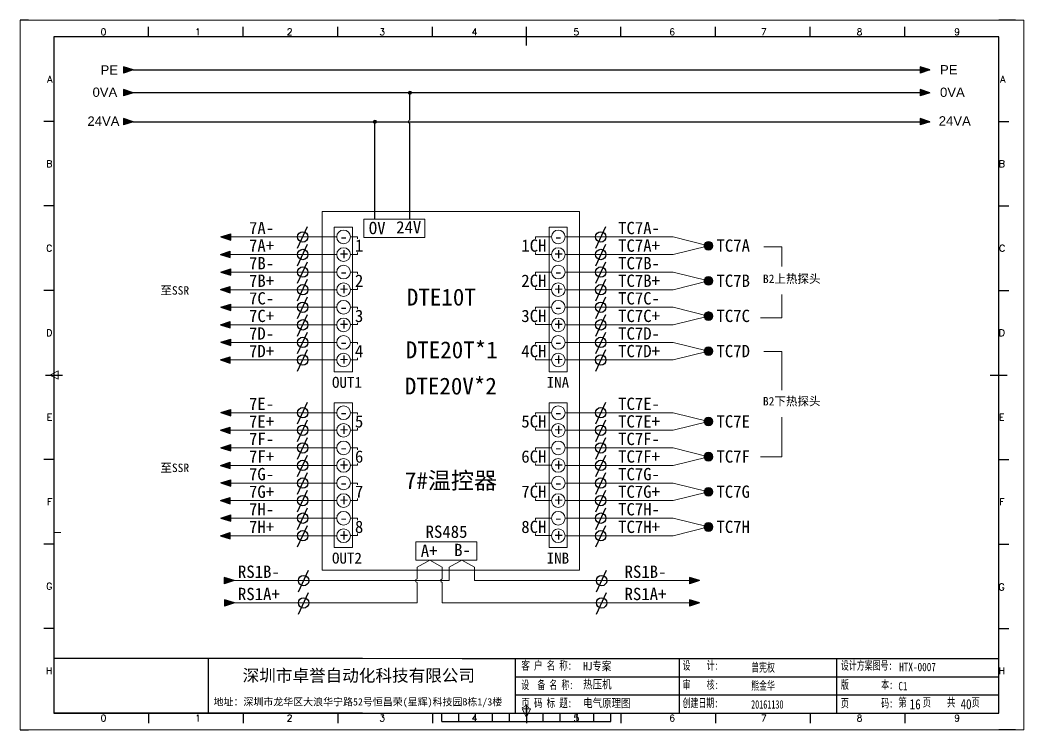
# Model space of a CAD drawing. Extents: x 35123 to 43919, y -4314 to -326.
# Drawn here: x 37620.3 to 37917.3, y -3263.9 to -3053.9 of the extents above; entities that cross this region are included whole.
import ezdxf
from ezdxf.enums import TextEntityAlignment as Align

# ---------------------------------------------------------------- set-up
doc = ezdxf.new("R2010")
doc.units = 0
doc.header["$MEASUREMENT"] = 0
doc.layers.add('AE_BOR', color=1, linetype='Continuous')
doc.layers.add('MISC', color=2, linetype='Continuous')
doc.styles.add('Standard0.67', font='', dxfattribs={"width": 0.67})
doc.styles.add('Standard_0.8', font='SimSun.ttf', dxfattribs={"width": 0.8})
doc.styles.add('WD', font='romans.shx', dxfattribs={"bigfont": 'gbcbig.shx'})
doc.styles.add('宋', font='SimSun.ttf', dxfattribs={"width": 0.7})
doc.styles.add('样式 0', font='')
doc.styles.add('样式 8', font='arial.ttf')
doc.styles.get('Standard0.67').set_extended_font_data('FangSong_GB2312')
doc.styles.get('样式 0').set_extended_font_data('KaiTi_GB2312')

# ---------------------------------------------------------------- blocks, each defined once
blk = doc.blocks.new('gb_a2_a')
for p, q in [((584, 410), (25, 410)), ((25, 410), (25, 10)), ((584, 10), (584, 410)), ((25, 10), (584, 10))]:
    blk.add_line(p, q)
at = {"lineweight": 9, "ltscale": 0.1}
blk.add_line((25, 116.86), (29, 116.86), dxfattribs=at)
at = {"layer": 'AE_BOR', "lineweight": 30}
for p, q in [((10, 420), (4.93, 420)), ((594, 420), (584, 420)), ((4.93, 0), (10, 0)), ((594, 0), (584, 0))]:
    blk.add_line(p, q, dxfattribs=at)
at = {"layer": 'AE_BOR', "color": 1, "lineweight": 15}
for p, q in [((4.93, 420), (598.93, 420)), ((4.93, 0), (4.93, 420)), ((598.93, 420), (598.93, 0)), ((22.5, 210), (27.5, 212.5)), ((27.5, 207.5), (22.5, 210)), ((27.5, 212.5), (27.5, 207.5)), ((304.5, 7.5), (302, 12.5)), ((302, 12.5), (307, 12.5)), ((307, 12.5), (304.5, 7.5)), ((598.93, 0), (4.93, 0))]:
    blk.add_line(p, q, dxfattribs=at)
at = {"layer": 'AE_BOR'}
for p, q in [((81, 410), (81, 416)), ((137, 410), (137, 416)), ((193, 410), (193, 416)), ((249, 410), (249, 416)), ((304.5, 410), (304.5, 416)), ((360.5, 410), (360.5, 416)), ((416.5, 410), (416.5, 416)), ((472.5, 410), (472.5, 416)), ((528.5, 410), (528.5, 416)), ((25, 360), (19, 360)), ((584, 360), (590, 360)), ((25, 310), (19, 310)), ((584, 310), (590, 310)), ((25, 260), (19, 260)), ((584, 260), (590, 260)), ((25, 160), (19, 160)), ((584, 160), (590, 160)), ((25, 110), (19, 110)), ((584, 110), (590, 110)), ((25, 60), (19, 60)), ((584, 60), (590, 60)), ((81, 10), (81, 4)), ((137, 10), (137, 4)), ((193, 10), (193, 4)), ((249, 10), (249, 4)), ((304.5, 10), (304.5, 4)), ((360.5, 10), (360.5, 4)), ((416.5, 10), (416.5, 4)), ((472.5, 10), (472.5, 4)), ((528.5, 10), (528.5, 4))]:
    blk.add_line(p, q, dxfattribs=at)
at = {"layer": 'AE_BOR', "color": 2, "lineweight": 30}
for p, q in [((304.5, 405), (304.5, 415)), ((20, 210), (30, 210)), ((579, 210), (589, 210)), ((304.5, 10), (304.5, 15)), ((304.5, 15), (304.5, 5)), ((254.5, 5), (254.5, 10)), ((264.5, 5), (264.5, 10)), ((274.5, 5), (274.5, 10)), ((284.5, 5), (284.5, 10)), ((294.5, 5), (294.5, 10)), ((304.5, 10), (304.5, 5)), ((314.5, 5), (314.5, 10)), ((324.5, 5), (324.5, 10)), ((334.5, 5), (334.5, 10)), ((344.5, 5), (344.5, 10)), ((354.5, 5), (354.5, 10)), ((254.5, 5), (354.5, 5))]:
    blk.add_line(p, q, dxfattribs=at)
at = {"layer": 'AE_BOR', "style": 'WD'}
for s, p in [('0', (54.27, 411)), ('1', (110.12, 411)), ('2', (164.42, 411)), ('3', (219.22, 411)), ('4', (273.82, 411)), ('5', (334.12, 411)), ('6', (390.81, 411)), ('7', (445.01, 411)), ('8', (501.67, 411)), ('9', (559.4, 411)), ('0', (54.27, 5)), ('1', (110.12, 5)), ('2', (164.42, 5)), ('3', (219.22, 5)), ('4', (273.82, 5)), ('5', (334.12, 5)), ('6', (390.81, 5)), ('7', (445.01, 5)), ('8', (501.67, 5)), ('9', (559.4, 5))]:
    blk.add_text(s, height=4, dxfattribs=at).set_placement(p, align=Align.CENTER)
for s, p in [('A', (24, 385)), ('A', (588.05, 385)), ('B', (24, 335)), ('B', (587.67, 335)), ('C', (24, 285)), ('C', (587.86, 285)), ('D', (24, 235)), ('D', (587.67, 235)), ('E', (24, 185)), ('E', (587.48, 185)), ('F', (24, 135)), ('F', (587.48, 135)), ('F', (587.48, 135)), ('G', (24, 85)), ('G', (587.48, 84.56)), ('H', (24, 35)), ('H', (587.67, 35))]:
    blk.add_text(s, height=4, dxfattribs=at).set_placement(p, align=Align.MIDDLE_RIGHT)

msp = doc.modelspace()

# ---------------------------------------------------------------- hatches: boundary and pattern name
for points in [[(37653.739, -3075.379), (37650.821, -3074.443), (37650.821, -3076.314)], [(37889.443, -3075.375), (37886.524, -3074.439), (37886.524, -3076.31)], [(37653.739, -3083.944), (37650.821, -3083.009), (37650.821, -3084.88)], [(37889.443, -3083.94), (37886.524, -3083.005), (37886.524, -3084.876)], [(37679.663, -3118.005), (37682.581, -3118.94), (37682.581, -3117.07)], [(37679.507, -3123.205), (37682.426, -3124.14), (37682.426, -3122.27)], [(37679.663, -3128.405), (37682.581, -3129.34), (37682.581, -3127.47)], [(37679.507, -3133.605), (37682.426, -3134.54), (37682.426, -3132.67)], [(37679.663, -3138.805), (37682.581, -3139.74), (37682.581, -3137.87)], [(37679.507, -3144.005), (37682.426, -3144.94), (37682.426, -3143.07)], [(37679.663, -3149.205), (37682.581, -3150.14), (37682.581, -3148.27)], [(37679.507, -3154.405), (37682.426, -3155.34), (37682.426, -3153.47)], [(37679.663, -3170.005), (37682.581, -3170.94), (37682.581, -3169.07)], [(37679.507, -3175.205), (37682.426, -3176.14), (37682.426, -3174.27)], [(37679.663, -3180.405), (37682.581, -3181.34), (37682.581, -3179.47)], [(37679.507, -3185.605), (37682.426, -3186.54), (37682.426, -3184.67)], [(37679.663, -3190.805), (37682.581, -3191.74), (37682.581, -3189.87)], [(37679.507, -3196.005), (37682.426, -3196.94), (37682.426, -3195.07)], [(37679.663, -3201.205), (37682.581, -3202.14), (37682.581, -3200.27)], [(37679.507, -3206.405), (37682.426, -3207.34), (37682.426, -3205.47)], [(37683.553, -3219.713), (37680.635, -3218.777), (37680.635, -3220.648)], [(37821.265, -3219.713), (37818.347, -3218.777), (37818.347, -3220.648)], [(37683.664, -3226.298), (37680.745, -3225.363), (37680.745, -3227.234)], [(37821.265, -3226.294), (37818.347, -3225.359), (37818.347, -3227.229)]]:
    msp.add_hatch(color=0).paths.add_polyline_path(points)
at = {"lineweight": 0}
h = msp.add_hatch(color=0, dxfattribs=at)
edge = h.paths.add_edge_path()
edge.add_arc((37735.603, -3075.375), 0.5, 0, 360)
h = msp.add_hatch(color=0, dxfattribs=at)
edge = h.paths.add_edge_path()
edge.add_arc((37725.246, -3083.94), 0.5, 0, 360)
h = msp.add_hatch(color=0, dxfattribs=at)
edge = h.paths.add_edge_path()
edge.add_arc((37823.91, -3120.63), 1.3, 0, 360)
h = msp.add_hatch(color=0, dxfattribs=at)
edge = h.paths.add_edge_path()
edge.add_arc((37823.91, -3131.03), 1.3, 0, 360)
h = msp.add_hatch(color=0, dxfattribs=at)
edge = h.paths.add_edge_path()
edge.add_arc((37823.91, -3141.43), 1.3, 0, 360)
h = msp.add_hatch(color=0, dxfattribs=at)
edge = h.paths.add_edge_path()
edge.add_arc((37823.91, -3151.83), 1.3, 0, 360)
h = msp.add_hatch(color=0, dxfattribs=at)
edge = h.paths.add_edge_path()
edge.add_arc((37823.91, -3172.63), 1.3, 0, 360)
h = msp.add_hatch(color=0, dxfattribs=at)
edge = h.paths.add_edge_path()
edge.add_arc((37823.91, -3183.03), 1.3, 0, 360)
h = msp.add_hatch(color=0, dxfattribs=at)
edge = h.paths.add_edge_path()
edge.add_arc((37823.91, -3193.43), 1.3, 0, 360)
h = msp.add_hatch(color=0, dxfattribs=at)
edge = h.paths.add_edge_path()
edge.add_arc((37823.91, -3203.83), 1.3, 0, 360)
at = {"layer": 'MISC'}
for points in [[(37653.739, -3068.614), (37650.821, -3067.679), (37650.821, -3069.549)], [(37889.443, -3068.61), (37886.524, -3067.675), (37886.524, -3069.545)]]:
    msp.add_hatch(color=0, dxfattribs=at).paths.add_polyline_path(points)

# ---------------------------------------------------------------- linework, layer by layer
at = {"color": 0}
for p, q in [((37653.739, -3075.379), (37650.821, -3074.443)), ((37650.821, -3074.443), (37650.821, -3076.314)), ((37653.739, -3075.379), (37650.821, -3076.314)), ((37889.443, -3075.375), (37653.726, -3075.375)), ((37889.443, -3075.375), (37886.524, -3074.439)), ((37886.524, -3074.439), (37886.524, -3076.31)), ((37889.443, -3075.375), (37886.524, -3076.31)), ((37653.739, -3083.944), (37650.821, -3083.009)), ((37650.821, -3083.009), (37650.821, -3084.88)), ((37653.739, -3083.944), (37650.821, -3084.88)), ((37653.726, -3083.94), (37889.443, -3083.94)), ((37889.443, -3083.94), (37886.524, -3083.005)), ((37886.524, -3083.005), (37886.524, -3084.876)), ((37889.443, -3083.94), (37886.524, -3084.876)), ((37702.379, -3121.342), (37705.331, -3114.954)), ((37790.563, -3121.342), (37793.515, -3114.954)), ((37679.663, -3118.005), (37682.581, -3117.07)), ((37679.663, -3118.005), (37682.581, -3118.94)), ((37682.581, -3118.94), (37682.581, -3117.07)), ((37702.379, -3126.542), (37705.331, -3120.154)), ((37790.563, -3126.542), (37793.515, -3120.154)), ((37679.507, -3123.205), (37682.426, -3122.27)), ((37679.507, -3123.205), (37682.426, -3124.14)), ((37682.426, -3124.14), (37682.426, -3122.27)), ((37702.379, -3131.742), (37705.331, -3125.354)), ((37790.563, -3131.742), (37793.515, -3125.354)), ((37679.663, -3128.405), (37682.581, -3127.47)), ((37679.663, -3128.405), (37682.581, -3129.34)), ((37682.581, -3129.34), (37682.581, -3127.47)), ((37679.507, -3133.605), (37682.426, -3132.67)), ((37682.426, -3134.54), (37682.426, -3132.67)), ((37702.379, -3136.942), (37705.331, -3130.554)), ((37790.563, -3136.942), (37793.515, -3130.554)), ((37679.507, -3133.605), (37682.426, -3134.54)), ((37702.379, -3142.142), (37705.331, -3135.754)), ((37790.563, -3142.142), (37793.515, -3135.754)), ((37679.663, -3138.805), (37682.581, -3137.87)), ((37679.663, -3138.805), (37682.581, -3139.74)), ((37682.581, -3139.74), (37682.581, -3137.87)), ((37702.379, -3147.342), (37705.331, -3140.954)), ((37790.563, -3147.342), (37793.515, -3140.954)), ((37679.507, -3144.005), (37682.426, -3143.07)), ((37679.507, -3144.005), (37682.426, -3144.94)), ((37682.426, -3144.94), (37682.426, -3143.07)), ((37702.379, -3152.542), (37705.331, -3146.154)), ((37790.563, -3152.542), (37793.515, -3146.154)), ((37679.663, -3149.205), (37682.581, -3148.27)), ((37679.663, -3149.205), (37682.581, -3150.14)), ((37682.581, -3150.14), (37682.581, -3148.27)), ((37679.507, -3154.405), (37682.426, -3153.47)), ((37682.426, -3155.34), (37682.426, -3153.47)), ((37702.379, -3157.742), (37705.331, -3151.354)), ((37790.563, -3157.742), (37793.515, -3151.354)), ((37679.507, -3154.405), (37682.426, -3155.34)), ((37702.379, -3173.342), (37705.331, -3166.954)), ((37790.563, -3173.342), (37793.515, -3166.954)), ((37679.663, -3170.005), (37682.581, -3169.07)), ((37679.663, -3170.005), (37682.581, -3170.94)), ((37682.581, -3170.94), (37682.581, -3169.07)), ((37679.507, -3175.205), (37682.426, -3174.27)), ((37682.426, -3176.14), (37682.426, -3174.27)), ((37702.379, -3178.542), (37705.331, -3172.154)), ((37790.563, -3178.542), (37793.515, -3172.154)), ((37679.507, -3175.205), (37682.426, -3176.14)), ((37702.379, -3183.742), (37705.331, -3177.354)), ((37790.563, -3183.742), (37793.515, -3177.354)), ((37679.663, -3180.405), (37682.581, -3179.47)), ((37679.663, -3180.405), (37682.581, -3181.34)), ((37682.581, -3181.34), (37682.581, -3179.47)), ((37702.379, -3188.942), (37705.331, -3182.554)), ((37790.563, -3188.942), (37793.515, -3182.554)), ((37679.507, -3185.605), (37682.426, -3184.67)), ((37679.507, -3185.605), (37682.426, -3186.54)), ((37682.426, -3186.54), (37682.426, -3184.67)), ((37702.379, -3194.142), (37705.331, -3187.754)), ((37790.563, -3194.142), (37793.515, -3187.754)), ((37679.663, -3190.805), (37682.581, -3189.87)), ((37679.663, -3190.805), (37682.581, -3191.74)), ((37682.581, -3191.74), (37682.581, -3189.87)), ((37679.507, -3196.005), (37682.426, -3195.07)), ((37682.426, -3196.94), (37682.426, -3195.07)), ((37702.379, -3199.342), (37705.331, -3192.954)), ((37790.563, -3199.342), (37793.515, -3192.954)), ((37679.507, -3196.005), (37682.426, -3196.94)), ((37702.379, -3204.542), (37705.331, -3198.154)), ((37790.563, -3204.542), (37793.515, -3198.154)), ((37679.663, -3201.205), (37682.581, -3200.27)), ((37679.663, -3201.205), (37682.581, -3202.14)), ((37682.581, -3202.14), (37682.581, -3200.27)), ((37702.379, -3209.742), (37705.331, -3203.354)), ((37790.563, -3209.742), (37793.515, -3203.354)), ((37679.507, -3206.405), (37682.426, -3205.47)), ((37679.507, -3206.405), (37682.426, -3207.34)), ((37682.426, -3207.34), (37682.426, -3205.47)), ((37683.553, -3219.713), (37680.635, -3218.777)), ((37680.635, -3218.777), (37680.635, -3220.648)), ((37702.623, -3223.021), (37705.576, -3216.633)), ((37790.817, -3223.021), (37793.769, -3216.633)), ((37821.265, -3219.713), (37818.347, -3218.777)), ((37818.347, -3218.777), (37818.347, -3220.648)), ((37683.553, -3219.713), (37680.635, -3220.648)), ((37821.265, -3219.713), (37818.347, -3220.648)), ((37683.664, -3226.298), (37680.745, -3225.363)), ((37680.745, -3225.363), (37680.745, -3227.234)), ((37702.623, -3229.606), (37705.576, -3223.219)), ((37790.817, -3229.606), (37793.769, -3223.219)), ((37821.265, -3226.294), (37818.347, -3225.359)), ((37818.347, -3225.359), (37818.347, -3227.229)), ((37683.664, -3226.298), (37680.745, -3227.234)), ((37821.265, -3226.294), (37818.347, -3227.229))]:
    msp.add_line(p, q, dxfattribs=at)
at = {"color": 0, "ltscale": 2}
for p, q in [((37735.603, -3083.44), (37735.603, -3075.375)), ((37725.246, -3112.768), (37725.246, -3083.94)), ((37735.603, -3112.768), (37735.603, -3084.44))]:
    msp.add_line(p, q, dxfattribs=at)
at = {"color": 0, "lineweight": 0}
for p, q in [((37709.612, -3110.48), (37785.734, -3110.48)), ((37709.612, -3216.628), (37709.612, -3110.48)), ((37785.734, -3110.48), (37785.734, -3216.628)), ((37713.23, -3115.112), (37718.608, -3115.112)), ((37713.23, -3157.923), (37713.23, -3115.112)), ((37718.608, -3115.112), (37718.608, -3157.923)), ((37721.976, -3118.146), (37721.976, -3112.768)), ((37721.976, -3112.768), (37739.976, -3112.768)), ((37739.976, -3118.146), (37739.976, -3112.768)), ((37776.757, -3115.112), (37782.135, -3115.112)), ((37776.757, -3157.923), (37776.757, -3115.112)), ((37782.135, -3115.112), (37782.135, -3157.923)), ((37679.741, -3118.03), (37713.95, -3118.03)), ((37717.989, -3118.03), (37720.127, -3118.03)), ((37720.127, -3118.03), (37720.127, -3118.596)), ((37739.976, -3118.146), (37721.976, -3118.146)), ((37777.477, -3118.03), (37772.739, -3118.03)), ((37772.739, -3118.03), (37772.739, -3118.596)), ((37781.516, -3118.03), (37813.51, -3118.03)), ((37823.91, -3120.63), (37813.51, -3118.03)), ((37823.91, -3120.63), (37813.51, -3123.23)), ((37840.303, -3120.961), (37845.659, -3120.961)), ((37845.659, -3120.961), (37845.659, -3126.82)), ((37679.585, -3123.23), (37713.95, -3123.23)), ((37717.989, -3123.175), (37720.127, -3123.175)), ((37720.127, -3122.608), (37720.127, -3123.175)), ((37772.739, -3122.608), (37772.739, -3123.175)), ((37777.478, -3123.175), (37772.739, -3123.175)), ((37781.516, -3123.23), (37813.51, -3123.23)), ((37679.741, -3128.43), (37713.95, -3128.43)), ((37717.989, -3128.43), (37720.127, -3128.43)), ((37720.127, -3128.43), (37720.127, -3128.996)), ((37777.477, -3128.43), (37772.739, -3128.43)), ((37772.739, -3128.43), (37772.739, -3128.996)), ((37781.516, -3128.43), (37813.51, -3128.43)), ((37823.91, -3131.03), (37813.51, -3128.43)), ((37720.127, -3133.008), (37720.127, -3133.575)), ((37772.739, -3133.008), (37772.739, -3133.575)), ((37823.91, -3131.03), (37813.51, -3133.63)), ((37679.585, -3133.63), (37713.95, -3133.63)), ((37717.989, -3133.575), (37720.127, -3133.575)), ((37777.478, -3133.575), (37772.739, -3133.575)), ((37781.516, -3133.63), (37813.51, -3133.63)), ((37845.659, -3135.047), (37845.659, -3141.975)), ((37679.741, -3138.83), (37713.95, -3138.83)), ((37717.989, -3138.83), (37720.127, -3138.83)), ((37720.127, -3138.83), (37720.127, -3139.396)), ((37777.477, -3138.83), (37772.739, -3138.83)), ((37772.739, -3138.83), (37772.739, -3139.396)), ((37781.516, -3138.83), (37813.51, -3138.83)), ((37823.91, -3141.43), (37813.51, -3138.83)), ((37823.91, -3141.43), (37813.51, -3144.03)), ((37839.35, -3141.975), (37845.659, -3141.975)), ((37679.585, -3144.03), (37713.95, -3144.03)), ((37717.989, -3143.975), (37720.127, -3143.975)), ((37720.127, -3143.408), (37720.127, -3143.975)), ((37772.739, -3143.408), (37772.739, -3143.975)), ((37777.478, -3143.975), (37772.739, -3143.975)), ((37781.516, -3144.03), (37813.51, -3144.03)), ((37679.741, -3149.23), (37713.95, -3149.23)), ((37717.989, -3149.23), (37720.127, -3149.23)), ((37720.127, -3149.23), (37720.127, -3149.796)), ((37777.477, -3149.23), (37772.739, -3149.23)), ((37772.739, -3149.23), (37772.739, -3149.796)), ((37781.516, -3149.23), (37813.51, -3149.23)), ((37823.91, -3151.83), (37813.51, -3149.23)), ((37720.127, -3153.808), (37720.127, -3154.375)), ((37772.739, -3153.808), (37772.739, -3154.375)), ((37823.91, -3151.83), (37813.51, -3154.43)), ((37840.303, -3151.941), (37845.659, -3151.941)), ((37845.659, -3151.941), (37845.659, -3163.39)), ((37679.585, -3154.43), (37713.95, -3154.43)), ((37717.989, -3154.375), (37720.127, -3154.375)), ((37777.478, -3154.375), (37772.739, -3154.375)), ((37781.516, -3154.43), (37813.51, -3154.43)), ((37718.608, -3157.923), (37713.23, -3157.923)), ((37782.135, -3157.923), (37776.757, -3157.923)), ((37713.23, -3167.112), (37718.608, -3167.112)), ((37713.23, -3209.923), (37713.23, -3167.112)), ((37718.608, -3167.112), (37718.608, -3209.923)), ((37776.757, -3167.112), (37782.135, -3167.112)), ((37776.757, -3209.923), (37776.757, -3167.112)), ((37782.135, -3167.112), (37782.135, -3209.923)), ((37679.741, -3170.03), (37713.95, -3170.03)), ((37717.989, -3170.03), (37720.127, -3170.03)), ((37720.127, -3170.03), (37720.127, -3170.596)), ((37777.477, -3170.03), (37772.739, -3170.03)), ((37772.739, -3170.03), (37772.739, -3170.596)), ((37781.516, -3170.03), (37813.51, -3170.03)), ((37823.91, -3172.63), (37813.51, -3170.03)), ((37845.659, -3171.319), (37845.659, -3183.118)), ((37720.127, -3174.608), (37720.127, -3175.175)), ((37772.739, -3174.608), (37772.739, -3175.175)), ((37823.91, -3172.63), (37813.51, -3175.23)), ((37679.585, -3175.23), (37713.95, -3175.23)), ((37717.989, -3175.175), (37720.127, -3175.175)), ((37777.478, -3175.175), (37772.739, -3175.175)), ((37781.516, -3175.23), (37813.51, -3175.23)), ((37679.741, -3180.43), (37713.95, -3180.43)), ((37717.989, -3180.43), (37720.127, -3180.43)), ((37720.127, -3180.43), (37720.127, -3180.996)), ((37777.477, -3180.43), (37772.739, -3180.43)), ((37772.739, -3180.43), (37772.739, -3180.996)), ((37781.516, -3180.43), (37813.51, -3180.43)), ((37823.91, -3183.03), (37813.51, -3180.43)), ((37823.91, -3183.03), (37813.51, -3185.63)), ((37839.35, -3183.118), (37845.659, -3183.118)), ((37679.585, -3185.63), (37713.95, -3185.63)), ((37717.989, -3185.575), (37720.127, -3185.575)), ((37720.127, -3185.008), (37720.127, -3185.575)), ((37772.739, -3185.008), (37772.739, -3185.575)), ((37777.478, -3185.575), (37772.739, -3185.575)), ((37781.516, -3185.63), (37813.51, -3185.63)), ((37679.741, -3190.83), (37713.95, -3190.83)), ((37717.989, -3190.83), (37720.127, -3190.83)), ((37720.127, -3190.83), (37720.127, -3191.396)), ((37777.477, -3190.83), (37772.739, -3190.83)), ((37772.739, -3190.83), (37772.739, -3191.396)), ((37781.516, -3190.83), (37813.51, -3190.83)), ((37823.91, -3193.43), (37813.51, -3190.83)), ((37720.127, -3195.408), (37720.127, -3195.975)), ((37772.739, -3195.408), (37772.739, -3195.975)), ((37823.91, -3193.43), (37813.51, -3196.03)), ((37679.585, -3196.03), (37713.95, -3196.03)), ((37717.989, -3195.975), (37720.127, -3195.975)), ((37777.478, -3195.975), (37772.739, -3195.975)), ((37781.516, -3196.03), (37813.51, -3196.03)), ((37679.741, -3201.23), (37713.95, -3201.23)), ((37717.989, -3201.23), (37720.127, -3201.23)), ((37720.127, -3201.23), (37720.127, -3201.796)), ((37777.477, -3201.23), (37772.739, -3201.23)), ((37772.739, -3201.23), (37772.739, -3201.796)), ((37781.516, -3201.23), (37813.51, -3201.23)), ((37823.91, -3203.83), (37813.51, -3201.23)), ((37823.91, -3203.83), (37813.51, -3206.43)), ((37679.585, -3206.43), (37713.95, -3206.43)), ((37717.989, -3206.375), (37720.127, -3206.375)), ((37720.127, -3205.808), (37720.127, -3206.375)), ((37772.739, -3205.808), (37772.739, -3206.375)), ((37777.478, -3206.375), (37772.739, -3206.375)), ((37781.516, -3206.43), (37813.51, -3206.43)), ((37718.608, -3209.923), (37713.23, -3209.923)), ((37737.35, -3213.604), (37737.35, -3208.227)), ((37737.35, -3208.227), (37755.35, -3208.227)), ((37755.35, -3213.604), (37755.35, -3208.227)), ((37782.135, -3209.923), (37776.757, -3209.923)), ((37755.35, -3213.604), (37737.35, -3213.604)), ((37741.446, -3213.604), (37737.729, -3215.701)), ((37737.729, -3215.701), (37737.729, -3219.209)), ((37741.446, -3213.604), (37745.162, -3215.701)), ((37745.162, -3215.701), (37745.162, -3219.209)), ((37750.957, -3213.604), (37747.24, -3215.701)), ((37747.24, -3215.701), (37747.24, -3219.709)), ((37750.957, -3213.604), (37754.673, -3215.701)), ((37754.673, -3215.701), (37754.673, -3219.709)), ((37785.734, -3216.628), (37709.612, -3216.628)), ((37747.24, -3219.709), (37683.553, -3219.709)), ((37737.729, -3220.209), (37737.729, -3226.294)), ((37745.162, -3220.209), (37745.162, -3226.294)), ((37754.673, -3219.709), (37821.265, -3219.709)), ((37737.729, -3226.294), (37683.553, -3226.294)), ((37745.162, -3226.294), (37821.265, -3226.294))]:
    msp.add_line(p, q, dxfattribs=at)
at = {"ltscale": 2}
for p, q in [((37721.595, -3242.785), (37630.29, -3242.785)), ((37751.057, -3242.785), (37909.79, -3242.785)), ((37766.755, -3242.785), (37766.755, -3258.87)), ((37815.321, -3258.87), (37815.321, -3242.785)), ((37861.901, -3258.87), (37861.901, -3242.785)), ((37721.595, -3258.87), (37630.29, -3258.87)), ((37879.792, -3258.87), (37909.79, -3258.87))]:
    msp.add_line(p, q, dxfattribs=at)
for p, q in [((37675.942, -3242.785), (37675.942, -3258.87)), ((37766.755, -3248.146), (37811.007, -3248.146)), ((37811.007, -3248.146), (37879.792, -3248.146)), ((37879.792, -3248.146), (37909.79, -3248.146)), ((37766.755, -3253.508), (37811.007, -3253.508)), ((37811.007, -3253.508), (37879.792, -3253.508)), ((37879.792, -3253.508), (37909.79, -3253.508)), ((37751.057, -3258.87), (37811.007, -3258.87)), ((37811.007, -3258.87), (37879.792, -3258.87))]:
    msp.add_line(p, q)
at = {"lineweight": 9, "ltscale": 0.1}
for p, q in [((37721.595, -3242.785), (37751.057, -3242.785)), ((37721.595, -3258.87), (37751.057, -3258.87)), ((37749.699, -3258.87), (37749.699, -3258.87)), ((37749.699, -3258.87), (37749.699, -3258.87))]:
    msp.add_line(p, q, dxfattribs=at)
at = {"color": 0, "lineweight": 0}
for centre, radius in [((37735.603, -3075.375), 0.5), ((37725.246, -3083.94), 0.5), ((37715.969, -3118.03), 2.02), ((37779.496, -3118.03), 2.02), ((37715.969, -3123.23), 2.02), ((37779.496, -3123.23), 2.02), ((37823.91, -3120.63), 1.3), ((37715.969, -3128.43), 2.02), ((37779.496, -3128.43), 2.02), ((37823.91, -3131.03), 1.3), ((37715.969, -3133.63), 2.02), ((37779.496, -3133.63), 2.02), ((37715.969, -3138.83), 2.02), ((37779.496, -3138.83), 2.02), ((37715.969, -3144.03), 2.02), ((37779.496, -3144.03), 2.02), ((37823.91, -3141.43), 1.3), ((37715.969, -3149.23), 2.02), ((37779.496, -3149.23), 2.02), ((37823.91, -3151.83), 1.3), ((37715.969, -3154.43), 2.02), ((37779.496, -3154.43), 2.02), ((37715.969, -3170.03), 2.02), ((37779.496, -3170.03), 2.02), ((37823.91, -3172.63), 1.3), ((37715.969, -3175.23), 2.02), ((37779.496, -3175.23), 2.02), ((37715.969, -3180.43), 2.02), ((37779.496, -3180.43), 2.02), ((37715.969, -3185.63), 2.02), ((37779.496, -3185.63), 2.02), ((37823.91, -3183.03), 1.3), ((37715.969, -3190.83), 2.02), ((37779.496, -3190.83), 2.02), ((37823.91, -3193.43), 1.3), ((37715.969, -3196.03), 2.02), ((37779.496, -3196.03), 2.02), ((37715.969, -3201.23), 2.02), ((37779.496, -3201.23), 2.02), ((37715.969, -3206.43), 2.02), ((37779.496, -3206.43), 2.02), ((37823.91, -3203.83), 1.3)]:
    msp.add_circle(centre, radius, dxfattribs=at)
at = {"color": 0}
for centre in [(37703.883, -3118.03), (37792.067, -3118.03), (37703.883, -3123.23), (37792.067, -3123.23), (37703.883, -3128.43), (37792.067, -3128.43), (37703.883, -3133.63), (37792.067, -3133.63), (37703.883, -3138.83), (37792.067, -3138.83), (37703.883, -3144.03), (37792.067, -3144.03), (37703.883, -3149.23), (37792.067, -3149.23), (37703.883, -3154.43), (37792.067, -3154.43), (37703.883, -3170.03), (37792.067, -3170.03), (37703.883, -3175.23), (37792.067, -3175.23), (37703.883, -3180.43), (37792.067, -3180.43), (37703.883, -3185.63), (37792.067, -3185.63), (37703.883, -3190.83), (37792.067, -3190.83), (37703.883, -3196.03), (37792.067, -3196.03), (37703.883, -3201.23), (37792.067, -3201.23), (37703.883, -3206.43), (37792.067, -3206.43), (37704.127, -3219.709), (37792.321, -3219.709), (37704.127, -3226.294), (37792.321, -3226.294)]:
    msp.add_circle(centre, 1.538, dxfattribs=at)
at = {"color": 0, "lineweight": 0}
for centre in [(37735.603, -3083.94), (37737.729, -3219.709), (37745.162, -3219.709)]:
    msp.add_arc(centre, 0.5, 90, 270, dxfattribs=at)
at = {"layer": 'MISC', "color": 0}
for p, q in [((37653.739, -3068.614), (37650.821, -3067.679)), ((37650.821, -3067.679), (37650.821, -3069.549)), ((37889.443, -3068.61), (37886.524, -3067.675)), ((37886.524, -3067.675), (37886.524, -3069.545)), ((37653.739, -3068.614), (37650.821, -3069.549)), ((37653.739, -3068.61), (37889.443, -3068.61)), ((37889.443, -3068.61), (37886.524, -3069.545))]:
    msp.add_line(p, q, dxfattribs=at)

# ---------------------------------------------------------------- block references
at = {"xscale": 0.5, "yscale": 0.5, "zscale": 0.5}
msp.add_blockref('gb_a2_a', (37617.79, -3263.87), dxfattribs=at)

# ---------------------------------------------------------------- texts
at = {"color": 0, "char_height": 2.772, "attachment_point": 1, "style": '样式 8'}
for s, insert, width in [('0VA', (37641.693, -3073.824), 4.96666), ('0VA', (37892.438, -3073.842), 4.96666), ('0VA', (37892.438, -3073.842), 4.96666), ('24VA', (37640.181, -3082.387), 4.96666), ('24VA', (37892.063, -3082.318), 15.27425), ('24VA', (37892.063, -3082.318), 15.27425)]:
    msp.add_mtext(s, dxfattribs=dict(at, insert=insert, width=width))
at = {"color": 0, "lineweight": 0, "attachment_point": 1}
for s, insert, char_height, width in [('{\\fSimSun|b0|i0|c134|p2;B2上热探头}', (37840.04, -3129.163), 2.5, 22.18919), ('{\\fSimSun|b0|i0|c134|p2;至SSR}', (37661.759, -3132.601), 2.5, 16.90853), ('{\\fSimSun|b0|i0|c134|p2;DTE10T}', (37734.686, -3133.322), 5, 33.81706), ('{\\fSimSun|b0|i0|c134|p2;DTE20T*1}', (37734.361, -3148.924), 5, 33.81706), ('{\\fSimSun|b0|i0|c134|p2;OUT1}', (37712.547, -3159.416), 3.25, 9.25756), ('{\\fSimSun|b0|i0|c134|p2;DTE20V*2}', (37734.106, -3159.635), 5, 33.81706), ('{\\fSimSun|b0|i0|c134|p2;INA}', (37776.074, -3159.416), 3.25, 9.25756), ('{\\fSimSun|b0|i0|c134|p2;B2下热探头}', (37840.04, -3165.388), 2.5, 22.18919), ('{\\fSimSun|b0|i0|c134|p2;至SSR}', (37661.759, -3185.088), 2.5, 16.90853), ('{\\fSimSun|b0|i0|c134|p2;7#温控器}', (37734.106, -3187.576), 5, 33.81706), ('{\\fSimSun|b0|i0|c134|p2;OUT2}', (37712.547, -3211.416), 3.25, 9.25756), ('{\\fSimSun|b0|i0|c134|p2;INB}', (37776.074, -3211.416), 3.25, 9.25756)]:
    msp.add_mtext(s, dxfattribs=dict(at, insert=insert, char_height=char_height, width=width))
at = {"ltscale": 2, "attachment_point": 1}
for s, insert, char_height, width, style in [('{\\fSimSun|b0|i0|c134|p2;\\W0.72;客 户 名 称:}', (37768.558, -3243.553), 2.5, 16.24768, 'Standard0.67'), ('{\\fSimSun|b0|i0|c134|p2;设    计:}', (37816.273, -3243.553), 2.5, 12.03121, 'Standard0.67'), ('{\\fSimSun|b0|i0|c134|p2;设计方案图号:}', (37863.106, -3243.553), 2.5, 15.1644, 'Standard0.67'), ('HJ专案', (37786.846, -3243.727), 2.5, 33.90777, 'Standard_0.8'), ('{\\fSimSun|b0|i0|c134|p2;曾宪权}', (37836.55, -3244.155), 2.5, 12.03121, 'Standard0.67'), ('{\\f@SimSun|b0|i0|c134|p2;HTX-0007}', (37880.344, -3243.994), 2.5, 33.90777, 'Standard_0.8'), ('{\\fSimSun|b0|i0|c134|p2;\\W0.66;设  备 名 称:}', (37768.558, -3249.282), 2.5, 15.12342, 'Standard0.67'), ('{\\fSimSun|b0|i0|c134|p2;热压机}', (37786.846, -3249.115), 2.5, 33.90777, 'Standard_0.8'), ('{\\fSimSun|b0|i0|c134|p2;审    核:}', (37816.273, -3249.227), 2.5, 12.03121, 'Standard0.67'), ('{\\fSimSun|b0|i0|c134|p2;熊金华}', (37836.55, -3249.517), 2.5, 12.03121, 'Standard0.67'), ('{\\fSimSun|b0|i0|c134|p2;版        本:}', (37863.106, -3249.227), 2.5, 16.84978, 'Standard0.67'), ('C1', (37880.104, -3249.667), 2.5, 5.97175, 'Standard_0.8'), ('{\\fSimSun|b0|i0|c134|p2;\\W0.72;页 码 标 题:}', (37768.558, -3254.65), 2.5, 15.12342, 'Standard0.67'), ('{\\fSimSun|b0|i0|c134|p2;电气原理图}', (37786.846, -3254.663), 2.5, 33.90777, 'Standard_0.8'), ('{\\fSimSun|b0|i0|c134|p2;创建日期:}', (37816.273, -3254.634), 2.5, 12.03121, 'Standard0.67'), ('{\\fSimSun|b0|i0|c134|p2;20161130}', (37836.55, -3255.075), 2.5, 12.03121, 'Standard0.67'), ('{\\fSimSun|b0|i0|c134|p2;页        码:}', (37863.106, -3254.713), 2.5, 15.72579, 'Standard0.67'), ('第    页    共    页', (37880.102, -3254.468), 2.5, 33.90777, '宋'), ('16', (37883.46, -3254.773), 3, 3.76639, 'Standard_0.8'), ('40', (37898.509, -3254.748), 3, 3.76639, 'Standard_0.8')]:
    msp.add_mtext(s, dxfattribs=dict(at, insert=insert, char_height=char_height, width=width, style=style))
at = {"attachment_point": 7}
for s, insert, char_height, width in [('{\\fSimSun|b0|i0|c134|p2;深圳市卓誉自动化科技有限公司}', (37686.111, -3249.958), 3.6, 80.67766), ('{\\fSimSun|b0|i0|c134|p2;地址：深圳市龙华区大浪华宁路52号恒昌荣(星辉)科技园B栋1/3楼}', (37677.498, -3257.218), 2.16, 89.25675)]:
    msp.add_mtext(s, dxfattribs=dict(at, insert=insert, char_height=char_height, width=width))
at = {"layer": 'MISC', "color": 0, "attachment_point": 1}
for s, insert, char_height, width, style in [('PE', (37644.073, -3067.259), 2.772, 4.96666, '样式 8'), ('PE', (37892.438, -3067.189), 2.772, 4.96666, '样式 8'), ('PE', (37892.438, -3067.189), 2.772, 4.96666, '样式 8'), ('{\\fNSimSun|b0|i0|c134|p49;7A-}', (37687.985, -3113.564), 3.64, 3.36355, '样式 0'), ('{\\fNSimSun|b0|i0|c134|p49;OV}', (37723.434, -3113.57), 3.64, 3.36355, '样式 0'), ('{\\fNSimSun|b0|i0|c134|p49;24V}', (37731.522, -3113.349), 3.64, 3.36355, '样式 0'), ('{\\fNSimSun|b0|i0|c134|p49;TC7A-}', (37797.191, -3113.564), 3.64, 3.36355, '样式 0'), ('{\\fNSimSun|b0|i0|c134|p49;-}', (37714.766, -3116.083), 3.64, 3.36355, '样式 0'), ('{\\fNSimSun|b0|i0|c134|p49;-}', (37778.293, -3116.083), 3.64, 3.36355, '样式 0'), ('{\\fNSimSun|b0|i0|c134|p49;7A+}', (37687.985, -3118.764), 3.64, 3.36355, '样式 0'), ('{\\fNSimSun|b0|i0|c134|p49;1}', (37719.331, -3118.764), 3.64, 3.36355, '样式 0'), ('{\\fNSimSun|b0|i0|c134|p49;1CH}', (37768.546, -3118.764), 3.64, 3.36355, '样式 0'), ('{\\fNSimSun|b0|i0|c134|p49;TC7A+}', (37797.191, -3118.764), 3.64, 3.36355, '样式 0'), ('{\\fNSimSun|b0|i0|c134|p49;TC7A}', (37826.299, -3118.764), 3.64, 3.36355, '样式 0'), ('{\\fNSimSun|b0|i0|c134|p49;7B-}', (37687.985, -3123.964), 3.64, 3.36355, '样式 0'), ('{\\fNSimSun|b0|i0|c134|p49;+}', (37714.84, -3121.283), 3.64, 3.36355, '样式 0'), ('{\\fNSimSun|b0|i0|c134|p49;+}', (37778.367, -3121.283), 3.64, 3.36355, '样式 0'), ('{\\fNSimSun|b0|i0|c134|p49;TC7B-}', (37797.191, -3123.964), 3.64, 3.36355, '样式 0'), ('{\\fNSimSun|b0|i0|c134|p49;7B+}', (37687.985, -3129.164), 3.64, 3.36355, '样式 0'), ('{\\fNSimSun|b0|i0|c134|p49;-}', (37714.766, -3126.483), 3.64, 3.36355, '样式 0'), ('{\\fNSimSun|b0|i0|c134|p49;2}', (37719.331, -3129.164), 3.64, 3.36355, '样式 0'), ('{\\fNSimSun|b0|i0|c134|p49;2CH}', (37768.546, -3129.164), 3.64, 3.36355, '样式 0'), ('{\\fNSimSun|b0|i0|c134|p49;-}', (37778.293, -3126.483), 3.64, 3.36355, '样式 0'), ('{\\fNSimSun|b0|i0|c134|p49;TC7B+}', (37797.191, -3129.164), 3.64, 3.36355, '样式 0'), ('{\\fNSimSun|b0|i0|c134|p49;TC7B}', (37826.299, -3129.164), 3.64, 3.36355, '样式 0'), ('{\\fNSimSun|b0|i0|c134|p49;+}', (37714.84, -3131.683), 3.64, 3.36355, '样式 0'), ('{\\fNSimSun|b0|i0|c134|p49;+}', (37778.367, -3131.683), 3.64, 3.36355, '样式 0'), ('{\\fNSimSun|b0|i0|c134|p49;7C-}', (37687.985, -3134.364), 3.64, 3.36355, '样式 0'), ('{\\fNSimSun|b0|i0|c134|p49;TC7C-}', (37797.191, -3134.364), 3.64, 3.36355, '样式 0'), ('{\\fNSimSun|b0|i0|c134|p49;-}', (37714.766, -3136.883), 3.64, 3.36355, '样式 0'), ('{\\fNSimSun|b0|i0|c134|p49;-}', (37778.293, -3136.883), 3.64, 3.36355, '样式 0'), ('{\\fNSimSun|b0|i0|c134|p49;7C+}', (37687.985, -3139.564), 3.64, 3.36355, '样式 0'), ('{\\fNSimSun|b0|i0|c134|p49;3}', (37719.331, -3139.564), 3.64, 3.36355, '样式 0'), ('{\\fNSimSun|b0|i0|c134|p49;3CH}', (37768.546, -3139.564), 3.64, 3.36355, '样式 0'), ('{\\fNSimSun|b0|i0|c134|p49;TC7C+}', (37797.191, -3139.564), 3.64, 3.36355, '样式 0'), ('{\\fNSimSun|b0|i0|c134|p49;TC7C}', (37826.299, -3139.564), 3.64, 3.36355, '样式 0'), ('{\\fNSimSun|b0|i0|c134|p49;7D-}', (37687.985, -3144.764), 3.64, 3.36355, '样式 0'), ('{\\fNSimSun|b0|i0|c134|p49;+}', (37714.84, -3142.083), 3.64, 3.36355, '样式 0'), ('{\\fNSimSun|b0|i0|c134|p49;+}', (37778.367, -3142.083), 3.64, 3.36355, '样式 0'), ('{\\fNSimSun|b0|i0|c134|p49;TC7D-}', (37797.191, -3144.764), 3.64, 3.36355, '样式 0'), ('{\\fNSimSun|b0|i0|c134|p49;7D+}', (37687.985, -3149.964), 3.64, 3.36355, '样式 0'), ('{\\fNSimSun|b0|i0|c134|p49;-}', (37714.766, -3147.283), 3.64, 3.36355, '样式 0'), ('{\\fNSimSun|b0|i0|c134|p49;4}', (37719.331, -3149.964), 3.64, 3.36355, '样式 0'), ('{\\fNSimSun|b0|i0|c134|p49;4CH}', (37768.546, -3149.964), 3.64, 3.36355, '样式 0'), ('{\\fNSimSun|b0|i0|c134|p49;-}', (37778.293, -3147.283), 3.64, 3.36355, '样式 0'), ('{\\fNSimSun|b0|i0|c134|p49;TC7D+}', (37797.191, -3149.964), 3.64, 3.36355, '样式 0'), ('{\\fNSimSun|b0|i0|c134|p49;TC7D}', (37826.299, -3149.964), 3.64, 3.36355, '样式 0'), ('{\\fNSimSun|b0|i0|c134|p49;+}', (37714.84, -3152.483), 3.64, 3.36355, '样式 0'), ('{\\fNSimSun|b0|i0|c134|p49;+}', (37778.367, -3152.483), 3.64, 3.36355, '样式 0'), ('{\\fNSimSun|b0|i0|c134|p49;7E-}', (37687.985, -3165.564), 3.64, 3.36355, '样式 0'), ('{\\fNSimSun|b0|i0|c134|p49;TC7E-}', (37797.191, -3165.564), 3.64, 3.36355, '样式 0'), ('{\\fNSimSun|b0|i0|c134|p49;7E+}', (37687.985, -3170.764), 3.64, 3.36355, '样式 0'), ('{\\fNSimSun|b0|i0|c134|p49;-}', (37714.766, -3168.083), 3.64, 3.36355, '样式 0'), ('{\\fNSimSun|b0|i0|c134|p49;5}', (37719.331, -3170.764), 3.64, 3.36355, '样式 0'), ('{\\fNSimSun|b0|i0|c134|p49;5CH}', (37768.546, -3170.764), 3.64, 3.36355, '样式 0'), ('{\\fNSimSun|b0|i0|c134|p49;-}', (37778.293, -3168.083), 3.64, 3.36355, '样式 0'), ('{\\fNSimSun|b0|i0|c134|p49;TC7E+}', (37797.191, -3170.764), 3.64, 3.36355, '样式 0'), ('{\\fNSimSun|b0|i0|c134|p49;TC7E}', (37826.299, -3170.764), 3.64, 3.36355, '样式 0'), ('{\\fNSimSun|b0|i0|c134|p49;+}', (37714.84, -3173.283), 3.64, 3.36355, '样式 0'), ('{\\fNSimSun|b0|i0|c134|p49;+}', (37778.367, -3173.283), 3.64, 3.36355, '样式 0'), ('{\\fNSimSun|b0|i0|c134|p49;7F-}', (37687.985, -3175.964), 3.64, 3.36355, '样式 0'), ('{\\fNSimSun|b0|i0|c134|p49;TC7F-}', (37797.191, -3175.964), 3.64, 3.36355, '样式 0'), ('{\\fNSimSun|b0|i0|c134|p49;-}', (37714.766, -3178.483), 3.64, 3.36355, '样式 0'), ('{\\fNSimSun|b0|i0|c134|p49;-}', (37778.293, -3178.483), 3.64, 3.36355, '样式 0'), ('{\\fNSimSun|b0|i0|c134|p49;7F+}', (37687.985, -3181.164), 3.64, 3.36355, '样式 0'), ('{\\fNSimSun|b0|i0|c134|p49;6}', (37719.331, -3181.164), 3.64, 3.36355, '样式 0'), ('{\\fNSimSun|b0|i0|c134|p49;6CH}', (37768.546, -3181.164), 3.64, 3.36355, '样式 0'), ('{\\fNSimSun|b0|i0|c134|p49;TC7F+}', (37797.191, -3181.164), 3.64, 3.36355, '样式 0'), ('{\\fNSimSun|b0|i0|c134|p49;TC7F}', (37826.299, -3181.164), 3.64, 3.36355, '样式 0'), ('{\\fNSimSun|b0|i0|c134|p49;7G-}', (37687.985, -3186.364), 3.64, 3.36355, '样式 0'), ('{\\fNSimSun|b0|i0|c134|p49;+}', (37714.84, -3183.683), 3.64, 3.36355, '样式 0'), ('{\\fNSimSun|b0|i0|c134|p49;+}', (37778.367, -3183.683), 3.64, 3.36355, '样式 0'), ('{\\fNSimSun|b0|i0|c134|p49;TC7G-}', (37797.191, -3186.364), 3.64, 3.36355, '样式 0'), ('{\\fNSimSun|b0|i0|c134|p49;7G+}', (37687.985, -3191.564), 3.64, 3.36355, '样式 0'), ('{\\fNSimSun|b0|i0|c134|p49;-}', (37714.766, -3188.883), 3.64, 3.36355, '样式 0'), ('{\\fNSimSun|b0|i0|c134|p49;7}', (37719.331, -3191.564), 3.64, 3.36355, '样式 0'), ('{\\fNSimSun|b0|i0|c134|p49;7CH}', (37768.546, -3191.564), 3.64, 3.36355, '样式 0'), ('{\\fNSimSun|b0|i0|c134|p49;-}', (37778.293, -3188.883), 3.64, 3.36355, '样式 0'), ('{\\fNSimSun|b0|i0|c134|p49;TC7G+}', (37797.191, -3191.564), 3.64, 3.36355, '样式 0'), ('{\\fNSimSun|b0|i0|c134|p49;TC7G}', (37826.299, -3191.564), 3.64, 3.36355, '样式 0'), ('{\\fNSimSun|b0|i0|c134|p49;+}', (37714.84, -3194.083), 3.64, 3.36355, '样式 0'), ('{\\fNSimSun|b0|i0|c134|p49;+}', (37778.367, -3194.083), 3.64, 3.36355, '样式 0'), ('{\\fNSimSun|b0|i0|c134|p49;7H-}', (37687.985, -3196.764), 3.64, 3.36355, '样式 0'), ('{\\fNSimSun|b0|i0|c134|p49;TC7H-}', (37797.191, -3196.764), 3.64, 3.36355, '样式 0'), ('{\\fNSimSun|b0|i0|c134|p49;-}', (37714.766, -3199.283), 3.64, 3.36355, '样式 0'), ('{\\fNSimSun|b0|i0|c134|p49;-}', (37778.293, -3199.283), 3.64, 3.36355, '样式 0'), ('{\\fNSimSun|b0|i0|c134|p49;7H+}', (37687.985, -3201.964), 3.64, 3.36355, '样式 0'), ('{\\fNSimSun|b0|i0|c134|p49;8}', (37719.331, -3201.964), 3.64, 3.36355, '样式 0'), ('{\\fNSimSun|b0|i0|c134|p49;RS485}', (37740.237, -3203.405), 3.64, 3.36355, '样式 0'), ('{\\fNSimSun|b0|i0|c134|p49;8CH}', (37768.546, -3201.964), 3.64, 3.36355, '样式 0'), ('{\\fNSimSun|b0|i0|c134|p49;TC7H+}', (37797.191, -3201.964), 3.64, 3.36355, '样式 0'), ('{\\fNSimSun|b0|i0|c134|p49;TC7H}', (37826.299, -3201.964), 3.64, 3.36355, '样式 0'), ('{\\fNSimSun|b0|i0|c134|p49;+}', (37714.84, -3204.483), 3.64, 3.36355, '样式 0'), ('{\\fNSimSun|b0|i0|c134|p49;+}', (37778.367, -3204.483), 3.64, 3.36355, '样式 0'), ('{\\fNSimSun|b0|i0|c134|p49;A+}', (37738.808, -3209.029), 3.64, 3.36355, '样式 0'), ('{\\fNSimSun|b0|i0|c134|p49;B-}', (37748.684, -3208.808), 3.64, 3.36355, '样式 0'), ('{\\fNSimSun|b0|i0|c134|p49;RS1B-}', (37684.715, -3215.243), 3.64, 3.36355, '样式 0'), ('{\\fNSimSun|b0|i0|c134|p49;RS1B-}', (37799.106, -3215.243), 3.64, 3.36355, '样式 0'), ('{\\fNSimSun|b0|i0|c134|p49;RS1A+}', (37684.715, -3221.829), 3.64, 3.36355, '样式 0'), ('{\\fNSimSun|b0|i0|c134|p49;RS1A+}', (37799.106, -3221.829), 3.64, 3.36355, '样式 0')]:
    msp.add_mtext(s, dxfattribs=dict(at, insert=insert, char_height=char_height, width=width, style=style))

doc.saveas('drawing.dxf')
